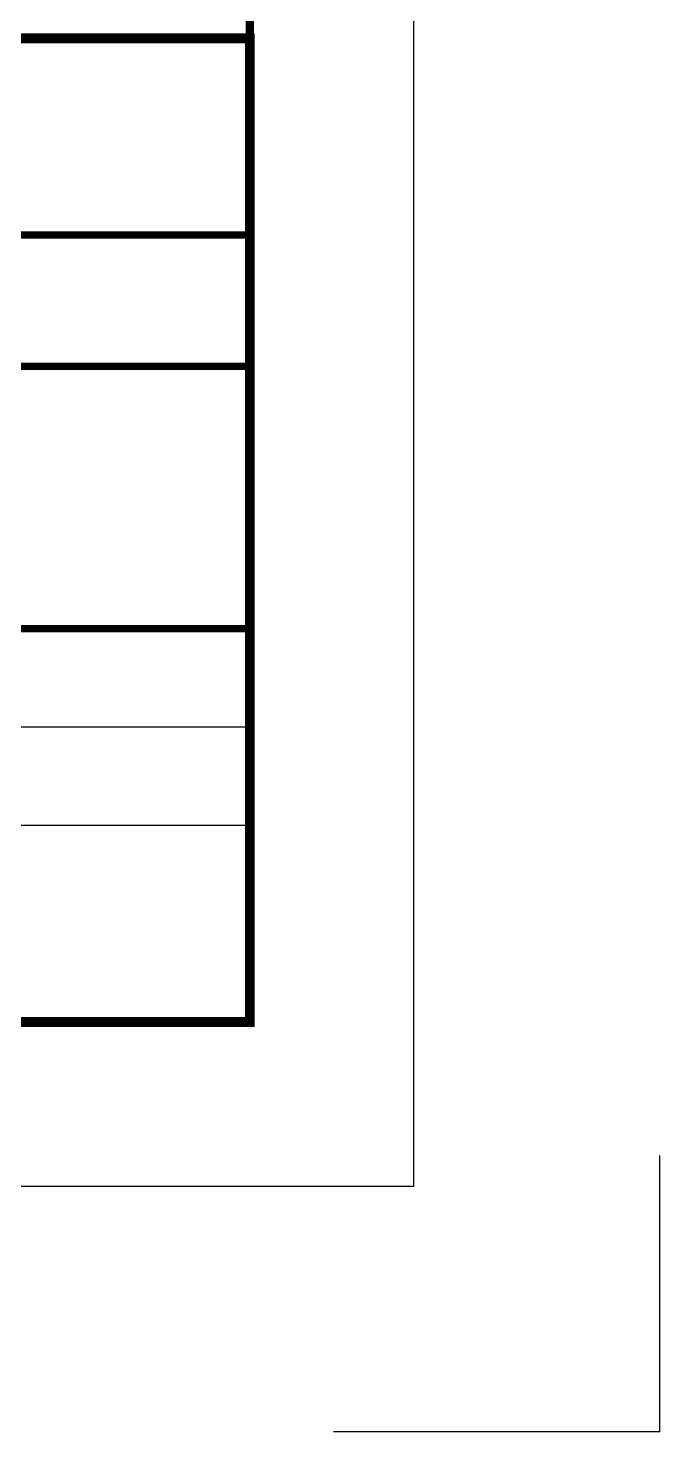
# Model space of a CAD drawing. Extents: x -11639 to -9817, y 3347 to 4292.
# Drawn here: x -11053.6 to -11015.1, y 3436.2 to 3521.8 of the extents above; entities that cross this region are included whole.
import ezdxf

# ---------------------------------------------------------------- set-up
doc = ezdxf.new("R2010")
doc.units = 0
doc.header["$LTSCALE"] = 10
doc.header["$MEASUREMENT"] = 0
doc.layers.get('0').update_dxf_attribs({"linetype": 'CONTINUOUS'})
doc.layers.add('1', color=2, linetype='CONTINUOUS')
doc.layers.add('2', color=1, linetype='CONTINUOUS')

msp = doc.modelspace()

# ---------------------------------------------------------------- linework, layer by layer
for p, q in [((-11220.05331, 3479.20367), (-11040.05331, 3479.20367)), ((-11220.05331, 3473.20367), (-11040.05331, 3473.20367))]:
    msp.add_line(p, q)
at = {"color": 7}
msp.add_line((-11220.05331, 3461.20367), (-11040.05331, 3461.20367), dxfattribs=at)
msp.add_lwpolyline([(-11040.05331, 3461.20367, 0.6, 0.6, 0), (-11040.05331, 3521.20367, 0.6, 0.6, 0), (-11220.05331, 3521.20367, 0.6, 0.6, 0), (-11220.05331, 3461.20367, 0.6, 0.6, 0)], format="xyseb", close=True, dxfattribs=at)
msp.add_lwpolyline([(-11040.05331, 3521.20367), (-11040.05331, 3461.20367)], dxfattribs=at)
msp.add_lwpolyline([(-11040.05331, 3521.20367), (-11040.05331, 3461.20367)], dxfattribs=at)
msp.add_lwpolyline([(-11040.05331, 3521.20367), (-11040.05331, 3461.20367)], dxfattribs=at)
for points in [[(-11040.05331, 3509.20367, 0.45, 0.45, 0), (-11180.05331, 3509.20367, 0.45, 0.45, 0)], [(-11040.05331, 3501.20367, 0.45, 0.45, 0), (-11220.05331, 3501.20367, 0.45, 0.45, 0)], [(-11040.05331, 3485.20367, 0.45, 0.45, 0), (-11220.05331, 3485.20367, 0.45, 0.45, 0)]]:
    msp.add_lwpolyline(points, format="xyseb", dxfattribs=at)
at = {"layer": '1'}
for p, q in [((-11030.05331, 3451.20367), (-11030.05331, 4292.20367)), ((-11040.05331, 3461.20367), (-11040.05331, 4282.20367)), ((-11599.05331, 3461.20367), (-11040.05331, 3461.20367)), ((-11015.05331, 3436.20367), (-11015.05331, 3453.06892)), ((-11624.05331, 3451.20367), (-11030.05331, 3451.20367)), ((-11015.05331, 3436.20367), (-11034.94861, 3436.20367))]:
    msp.add_line(p, q, dxfattribs=at)
at = {"layer": '1', "const_width": 0.5}
for points in [[(-11599.05331, 4282.20367), (-11040.05331, 4282.20367), (-11040.05331, 3461.20367), (-11599.05331, 3461.20367), (-11599.05331, 4282.20367)], [(-11040.05331, 3461.20367), (-11220.05331, 3461.20367)]]:
    msp.add_lwpolyline(points, dxfattribs=at)
at = {"layer": '2'}
for p, q in [((-11040.05331, 3521.20367), (-11220.05331, 3521.20367)), ((-11220.05331, 3521.20367), (-11040.05331, 3521.20367)), ((-11040.05331, 3461.20367), (-11040.05331, 3521.20367)), ((-11040.05331, 3461.20367), (-11040.05331, 3521.20367)), ((-11220.05331, 3461.20367), (-11040.05331, 3461.20367)), ((-11220.05331, 3461.20367), (-11040.05331, 3461.20367)), ((-11220.05331, 3461.20367), (-11040.05331, 3461.20367))]:
    msp.add_line(p, q, dxfattribs=at)
for const_width in [0.5, 0.48]:
    msp.add_lwpolyline([(-11220.05331, 3521.20367), (-11040.05331, 3521.20367)], dxfattribs=dict(at, const_width=const_width))

doc.saveas('drawing.dxf')
